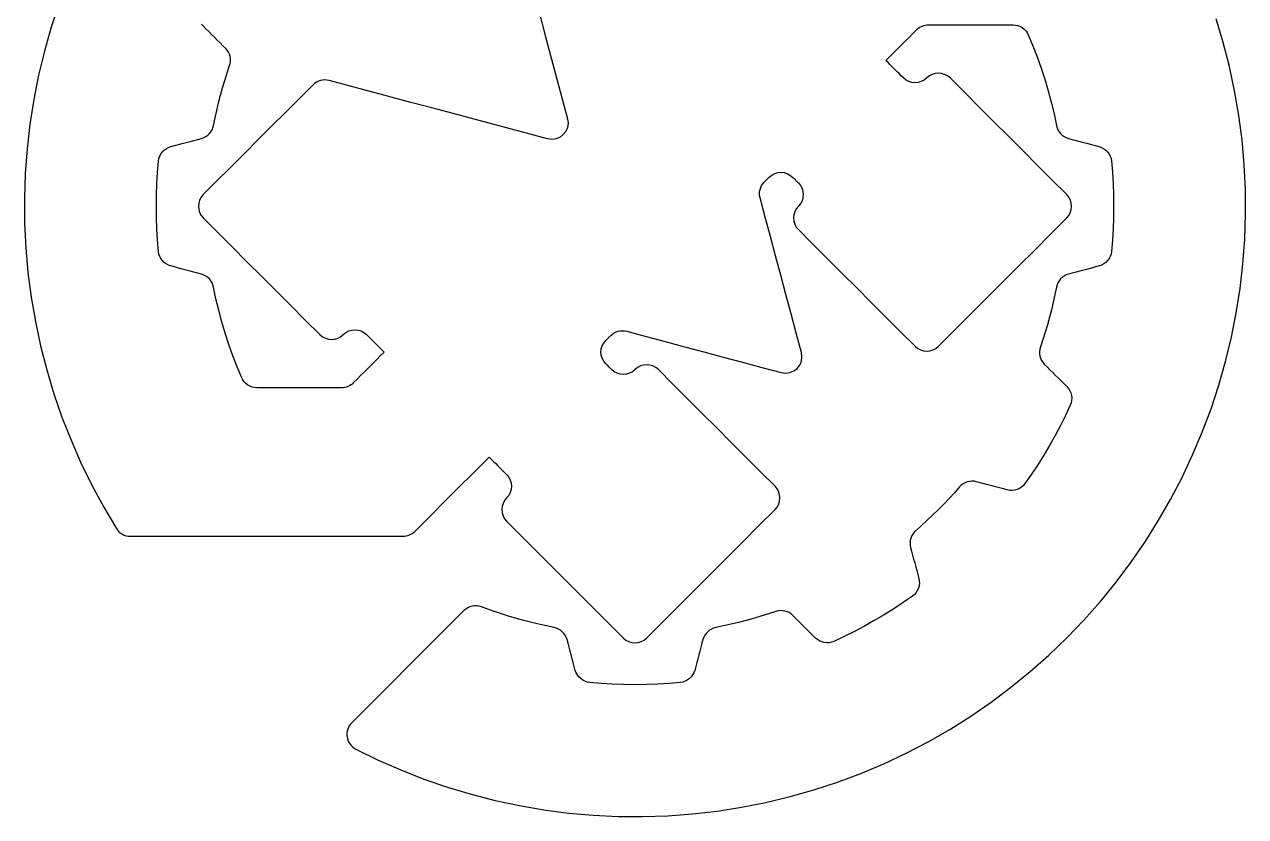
# Model space of a CAD drawing. Extents: x 0 to 169, y 0 to 169.
# Drawn here: x 0 to 169.3, y 0 to 109.9 of the extents above; entities that cross this region are included whole.
import ezdxf

# ---------------------------------------------------------------- set-up
doc = ezdxf.new("R2010")
doc.units = 0
doc.layers.add('S', color=7, linetype='CONTINUOUS')

msp = doc.modelspace()

# ---------------------------------------------------------------- linework, layer by layer
at = {"layer": 'S', "color": 7}
for p, q in [((4.799608, 112.767607), (3.724235, 109.498251)), ((71.263513, 111.950664), (72.277128, 108.167672)), ((166.234832, 107.370536), (165.244117, 110.66651)), ((3.724235, 109.498251), (2.782136, 106.188008)), ((24.775959, 109.688466), (24.552365, 109.952423)), ((25.168631, 109.295864), (24.775959, 109.688466)), ((25.561303, 108.903259), (25.168631, 109.295864)), ((25.953975, 108.510657), (25.561303, 108.903259)), ((26.346647, 108.118055), (25.953975, 108.510657)), ((122.661618, 108.101282), (123.195882, 108.635546)), ((123.195882, 108.635546), (123.730148, 109.169812)), ((123.730148, 109.169812), (123.896665, 109.320144)), ((123.896665, 109.320144), (124.077295, 109.453056)), ((124.077295, 109.453056), (124.270073, 109.567743)), ((124.270073, 109.567743), (124.473033, 109.663397)), ((124.473033, 109.663397), (124.684211, 109.739213)), ((124.684211, 109.739213), (124.901644, 109.794379)), ((124.901644, 109.794379), (125.123366, 109.82809)), ((125.123366, 109.82809), (125.347414, 109.839548)), ((125.347414, 109.839548), (126.816197, 109.839548)), ((126.816197, 109.839548), (128.284978, 109.839548)), ((128.284978, 109.839548), (129.753761, 109.839548)), ((129.753761, 109.839548), (131.222541, 109.839548)), ((131.222541, 109.839548), (132.691324, 109.839548)), ((132.691324, 109.839548), (134.160108, 109.839548)), ((134.160108, 109.839548), (135.628888, 109.839548)), ((135.628888, 109.839548), (137.097671, 109.839548)), ((137.097671, 109.839548), (137.427112, 109.813753)), ((137.427112, 109.813753), (137.748566, 109.738922)), ((137.748566, 109.738922), (138.056408, 109.618732)), ((138.056408, 109.618732), (138.345012, 109.456872)), ((138.345012, 109.456872), (138.608748, 109.257028)), ((138.608748, 109.257028), (138.841994, 109.022888)), ((138.841994, 109.022888), (139.039115, 108.758138)), ((139.039115, 108.758138), (139.194492, 108.466464)), ((139.194492, 108.466464), (139.834022, 106.943841)), ((26.739319, 107.72545), (26.346647, 108.118055)), ((27.131991, 107.332848), (26.739319, 107.72545)), ((27.524663, 106.940243), (27.131991, 107.332848)), ((27.917335, 106.547641), (27.524663, 106.940243)), ((72.277128, 108.167672), (73.290743, 104.384681)), ((121.058821, 106.498483), (121.593085, 107.03275)), ((121.593085, 107.03275), (122.127351, 107.567016)), ((122.127351, 107.567016), (122.661618, 108.101282)), ((139.834022, 106.943841), (140.430981, 105.404042)), ((167.090364, 104.03687), (166.234832, 107.370536)), ((2.782136, 106.188008), (1.974755, 102.842354)), ((28.125581, 106.305564), (27.917335, 106.547641)), ((28.296449, 106.036231), (28.125581, 106.305564)), ((28.428583, 105.745554), (28.296449, 106.036231)), ((28.52063, 105.439447), (28.428583, 105.745554)), ((28.571232, 105.123829), (28.52063, 105.439447)), ((28.579022, 104.804616), (28.571232, 105.123829)), ((119.456025, 104.895687), (119.990291, 105.429953)), ((119.990291, 105.429953), (120.524555, 105.96422)), ((120.524555, 105.96422), (121.058821, 106.498483)), ((140.430981, 105.404042), (140.984994, 103.848275)), ((28.117157, 103.159377), (28.460819, 104.179068)), ((28.460819, 104.179068), (28.542674, 104.487723)), ((28.542674, 104.487723), (28.579022, 104.804616)), ((73.290743, 104.384681), (74.304361, 100.601693)), ((119.759606, 104.592106), (119.456025, 104.895687)), ((120.063189, 104.288525), (119.759606, 104.592106)), ((120.36677, 103.984941), (120.063189, 104.288525)), ((120.670354, 103.681361), (120.36677, 103.984941)), ((120.973935, 103.37778), (120.670354, 103.681361)), ((121.277515, 103.074199), (120.973935, 103.37778)), ((140.984994, 103.848275), (141.495684, 102.277754)), ((167.808859, 100.670981), (167.090364, 104.03687)), ((1.974755, 102.842354), (1.303539, 99.466764)), ((27.485498, 101.102185), (27.792022, 102.133637)), ((27.792022, 102.133637), (28.117157, 103.159377)), ((40.270946, 101.732774), (40.042403, 101.53269)), ((40.520586, 101.898854), (40.270946, 101.732774)), ((40.787599, 102.029929), (40.520586, 101.898854)), ((41.068252, 102.125001), (40.787599, 102.029929)), ((41.358826, 102.183071), (41.068252, 102.125001)), ((41.655588, 102.203137), (41.358826, 102.183071)), ((41.954814, 102.1842), (41.655588, 102.203137)), ((42.252776, 102.125252), (41.954814, 102.1842)), ((46.035629, 101.111566), (42.252776, 102.125252)), ((121.581099, 102.770615), (121.277515, 103.074199)), ((121.88468, 102.467035), (121.581099, 102.770615)), ((122.243627, 102.17389), (121.88468, 102.467035)), ((122.64158, 101.964501), (122.243627, 102.17389)), ((123.065537, 101.83887), (122.64158, 101.964501)), ((123.502496, 101.796991), (123.065537, 101.83887)), ((123.939455, 101.83887), (123.502496, 101.796991)), ((124.363412, 101.964501), (123.939455, 101.83887)), ((124.761365, 102.17389), (124.363412, 101.964501)), ((125.120313, 102.467035), (124.761365, 102.17389)), ((125.47933, 102.760385), (125.120313, 102.467035)), ((125.87741, 102.969921), (125.47933, 102.760385)), ((126.301534, 103.095642), (125.87741, 102.969921)), ((126.738679, 103.137549), (126.301534, 103.095642)), ((127.175824, 103.095642), (126.738679, 103.137549)), ((127.599948, 102.969921), (127.175824, 103.095642)), ((127.998031, 102.760385), (127.599948, 102.969921)), ((128.357049, 102.467035), (127.998031, 102.760385)), ((130.379665, 100.44428), (128.357049, 102.467035)), ((141.495684, 102.277754), (141.962672, 100.693686)), ((26.928621, 99.023506), (27.197669, 100.06536)), ((27.197669, 100.06536), (27.485498, 101.102185)), ((40.042403, 101.53269), (38.136508, 99.626725)), ((49.818482, 100.097881), (46.035629, 101.111566)), ((53.601335, 99.084198), (49.818482, 100.097881)), ((74.304361, 100.601693), (75.317977, 96.818701)), ((132.402281, 98.421529), (130.379665, 100.44428)), ((141.962672, 100.693686), (142.385582, 99.097279)), ((168.38954, 97.278622), (167.808859, 100.670981)), ((1.303539, 99.466764), (0.769931, 96.066726)), ((26.678439, 97.976961), (26.928621, 99.023506)), ((38.136508, 99.626725), (36.230611, 97.72076)), ((57.384188, 98.070512), (53.601335, 99.084198)), ((134.424897, 96.398774), (132.402281, 98.421529)), ((142.385582, 99.097279), (142.764033, 97.489747)), ((26.235012, 95.871151), (26.447208, 96.926061)), ((26.447208, 96.926061), (26.678439, 97.976961)), ((36.230611, 97.72076), (34.324716, 95.814797)), ((61.167038, 97.056826), (57.384188, 98.070512)), ((64.949891, 96.043143), (61.167038, 97.056826)), ((75.317977, 96.818701), (75.398286, 96.190963)), ((142.764033, 97.489747), (143.097648, 95.872297)), ((168.832022, 93.865449), (168.38954, 97.278622)), ((0.769931, 96.066726), (0.375378, 92.647714)), ((25.656637, 94.749908), (25.858254, 94.997911)), ((25.858254, 94.997911), (26.024611, 95.270416)), ((26.024611, 95.270416), (26.151575, 95.562976)), ((26.151575, 95.562976), (26.235012, 95.871151)), ((34.324716, 95.814797), (32.418822, 93.908832)), ((68.732744, 95.029457), (64.949891, 96.043143)), ((72.515597, 94.015772), (68.732744, 95.029457)), ((75.080368, 95.063733), (74.725917, 94.60804)), ((75.311785, 95.598674), (75.080368, 95.063733)), ((75.398286, 96.190963), (75.311785, 95.598674)), ((136.44751, 94.376023), (134.424897, 96.398774)), ((143.097648, 95.872297), (143.181084, 95.564088)), ((143.181084, 95.564088), (143.30805, 95.271457)), ((143.30805, 95.271457), (143.474406, 94.998862)), ((143.474406, 94.998862), (143.676023, 94.75076)), ((20.825454, 93.085725), (21.361856, 93.229453)), ((21.361856, 93.229453), (21.898257, 93.373183)), ((21.898257, 93.373183), (22.434658, 93.516913)), ((22.434658, 93.516913), (22.97106, 93.66064)), ((22.97106, 93.66064), (23.507461, 93.80437)), ((23.507461, 93.80437), (24.043862, 93.948098)), ((24.043862, 93.948098), (24.580264, 94.091828)), ((24.580264, 94.091828), (24.881575, 94.19737)), ((24.881575, 94.19737), (25.164164, 94.345193)), ((25.164164, 94.345193), (25.423896, 94.530855)), ((25.423896, 94.530855), (25.656637, 94.749908)), ((32.418822, 93.908832), (30.512924, 92.002867)), ((73.143279, 93.935463), (72.515597, 94.015772)), ((73.735486, 94.022003), (73.143279, 93.935463)), ((74.270328, 94.253496), (73.735486, 94.022003)), ((74.725917, 94.60804), (74.270328, 94.253496)), ((138.470126, 92.353268), (136.44751, 94.376023)), ((143.676023, 94.75076), (143.908766, 94.531606)), ((143.908766, 94.531606), (144.168498, 94.345862)), ((144.168498, 94.345862), (144.451084, 94.19798)), ((144.451084, 94.19798), (144.752396, 94.092423)), ((144.752396, 94.092423), (145.288799, 93.948693)), ((145.288799, 93.948693), (145.825199, 93.804966)), ((145.825199, 93.804966), (146.361599, 93.661236)), ((146.361599, 93.661236), (146.898002, 93.517506)), ((146.898002, 93.517506), (147.434402, 93.373775)), ((147.434402, 93.373775), (147.970804, 93.230048)), ((147.970804, 93.230048), (148.507207, 93.086318)), ((169.135916, 90.437126), (168.832022, 93.865449)), ((0.375378, 92.647714), (0.121039, 89.215406)), ((18.664876, 91.28874), (18.778492, 91.614924)), ((18.778492, 91.614924), (18.939863, 91.920915)), ((18.939863, 91.920915), (19.144018, 92.200832)), ((19.144018, 92.200832), (19.385986, 92.448781)), ((19.385986, 92.448781), (19.660796, 92.658881)), ((19.660796, 92.658881), (19.963475, 92.825248)), ((19.963475, 92.825248), (20.289053, 92.941995)), ((20.289053, 92.941995), (20.825454, 93.085725)), ((30.512924, 92.002867), (28.607029, 90.096904)), ((140.492742, 90.330514), (138.470126, 92.353268)), ((148.507207, 93.086318), (149.043607, 92.942588)), ((149.043607, 92.942588), (149.369185, 92.825861)), ((149.369185, 92.825861), (149.671865, 92.659556)), ((149.671865, 92.659556), (149.946676, 92.449543)), ((149.946676, 92.449543), (150.188645, 92.201692)), ((150.188645, 92.201692), (150.392802, 91.921883)), ((150.392802, 91.921883), (150.554174, 91.61598)), ((150.554174, 91.61598), (150.667788, 91.289861)), ((18.473716, 89.38078), (18.603988, 90.948248)), ((18.603988, 90.948248), (18.664876, 91.28874)), ((28.607029, 90.096904), (26.701133, 88.190939)), ((142.515359, 88.307762), (140.492742, 90.330514)), ((150.667788, 91.289861), (150.728672, 90.949393)), ((150.728672, 90.949393), (150.858942, 89.381925)), ((169.300838, 86.999315), (169.135916, 90.437126)), ((0.121039, 89.215406), (0.006851, 85.775602)), ((18.380665, 87.81067), (18.473716, 89.38078)), ((26.701133, 88.190939), (24.795238, 86.284974)), ((102.591593, 88.02795), (102.677033, 88.113387)), ((102.677033, 88.113387), (102.762471, 88.198827)), ((102.762471, 88.198827), (102.847908, 88.284264)), ((102.847908, 88.284264), (102.933348, 88.369702)), ((102.933348, 88.369702), (103.018785, 88.455142)), ((103.018785, 88.455142), (103.104225, 88.540579)), ((103.104225, 88.540579), (103.189662, 88.626019)), ((103.189662, 88.626019), (103.275102, 88.711456)), ((103.275102, 88.711456), (103.634119, 89.004806)), ((103.634119, 89.004806), (104.032202, 89.214345)), ((104.032202, 89.214345), (104.456326, 89.340066)), ((104.456326, 89.340066), (104.893471, 89.381973)), ((104.893471, 89.381973), (105.330617, 89.340066)), ((105.330617, 89.340066), (105.75474, 89.214345)), ((105.75474, 89.214345), (106.15282, 89.004806)), ((106.15282, 89.004806), (106.511838, 88.711456)), ((106.511838, 88.711456), (106.612986, 88.610446)), ((106.612986, 88.610446), (106.714132, 88.509435)), ((106.714132, 88.509435), (106.81528, 88.408425)), ((106.81528, 88.408425), (106.916429, 88.307415)), ((106.916429, 88.307415), (107.017577, 88.206405)), ((107.017577, 88.206405), (107.118723, 88.105395)), ((107.118723, 88.105395), (107.219871, 88.004385)), ((144.537975, 86.285008), (142.515359, 88.307762)), ((150.858942, 89.381925), (150.951994, 87.811813)), ((18.324834, 86.2388), (18.380665, 87.81067)), ((101.921022, 86.414373), (101.94106, 86.711206)), ((101.940016, 86.115071), (101.921022, 86.414373)), ((101.94106, 86.711206), (101.999127, 87.001844)), ((101.999127, 87.001844), (102.094219, 87.282565)), ((102.094219, 87.282565), (102.225331, 87.549637)), ((102.225331, 87.549637), (102.391456, 87.799342)), ((102.391456, 87.799342), (102.591593, 88.02795)), ((107.219871, 88.004385), (107.32102, 87.903375)), ((107.32102, 87.903375), (107.61435, 87.544343)), ((107.61435, 87.544343), (107.823872, 87.14626)), ((107.823872, 87.14626), (107.949585, 86.722142)), ((107.949585, 86.722142), (107.991489, 86.285005)), ((150.951994, 87.811813), (151.007826, 86.239943)), ((169.326408, 83.557677), (169.300838, 86.999315)), ((0.006851, 85.775602), (0.03242, 82.333965)), ((18.306224, 84.666049), (18.324834, 86.2388)), ((18.324834, 83.093295), (18.306224, 84.666049)), ((24.166667, 85.103739), (24.124763, 84.666602)), ((24.124763, 84.666602), (24.166667, 84.229468)), ((24.292381, 85.527856), (24.166667, 85.103739)), ((24.501905, 85.925942), (24.292381, 85.527856)), ((24.795238, 86.284974), (24.501905, 85.925942)), ((101.999042, 85.817024), (101.940016, 86.115071)), ((102.716449, 83.139359), (101.999042, 85.817024)), ((107.32102, 84.666638), (107.027689, 84.307584)), ((107.61435, 85.025667), (107.32102, 84.666638)), ((107.823872, 85.42375), (107.61435, 85.025667)), ((107.949585, 85.847868), (107.823872, 85.42375)), ((107.991489, 86.285005), (107.949585, 85.847868)), ((144.831305, 85.925976), (144.537975, 86.285008)), ((145.040827, 85.527893), (144.831305, 85.925976)), ((145.16654, 85.103772), (145.040827, 85.527893)), ((145.208444, 84.666638), (145.16654, 85.103772)), ((145.16654, 84.229502), (145.208444, 84.666638)), ((151.007826, 86.239943), (151.026424, 84.667194)), ((151.026424, 84.667194), (151.007826, 83.094443)), ((18.380665, 81.521424), (18.324834, 83.093295)), ((24.166667, 84.229468), (24.292381, 83.805347)), ((24.292381, 83.805347), (24.501905, 83.407264)), ((24.501905, 83.407264), (24.795238, 83.048235)), ((24.795238, 83.048235), (26.817922, 81.025481)), ((103.433857, 80.461694), (102.716449, 83.139359)), ((106.692454, 83.485231), (106.650547, 83.047995)), ((106.650547, 83.047995), (106.692454, 82.610757)), ((106.818168, 83.909439), (106.692454, 83.485231)), ((107.027689, 84.307584), (106.818168, 83.909439)), ((142.313062, 80.823221), (144.537975, 83.048269)), ((144.537975, 83.048269), (144.831305, 83.407301)), ((144.831305, 83.407301), (145.040827, 83.805384)), ((145.040827, 83.805384), (145.16654, 84.229502)), ((151.007826, 83.094443), (150.951994, 81.522573)), ((169.212218, 80.117874), (169.326408, 83.557677)), ((0.03242, 82.333965), (0.197354, 78.896154)), ((18.473716, 79.951315), (18.380665, 81.521424)), ((106.692454, 82.610757), (106.818168, 82.186551)), ((106.818168, 82.186551), (107.027689, 81.788406)), ((107.027689, 81.788406), (107.32102, 81.429352)), ((107.32102, 81.429352), (109.343636, 79.406668)), ((150.951994, 81.522573), (150.858942, 79.952461)), ((18.603988, 78.383847), (18.473716, 79.951315)), ((26.817922, 81.025481), (28.840608, 79.002729)), ((104.151263, 77.784026), (103.433857, 80.461694)), ((140.088152, 78.598172), (142.313062, 80.823221)), ((150.858942, 79.952461), (150.728672, 78.384993)), ((168.957893, 76.685566), (169.212218, 80.117874)), ((0.197354, 78.896154), (0.501261, 75.467831)), ((18.664873, 78.043357), (18.603988, 78.383847)), ((18.778487, 77.717173), (18.664873, 78.043357)), ((28.840608, 79.002729), (30.863292, 76.979975)), ((109.343636, 79.406668), (111.366252, 77.383981)), ((137.863239, 76.373121), (140.088152, 78.598172)), ((150.667782, 78.044503), (150.554168, 77.718319)), ((150.728672, 78.384993), (150.667782, 78.044503)), ((18.939858, 77.411182), (18.778487, 77.717173)), ((19.144014, 77.131268), (18.939858, 77.411182)), ((19.385983, 76.883319), (19.144014, 77.131268)), ((19.660794, 76.673219), (19.385983, 76.883319)), ((19.963475, 76.506852), (19.660794, 76.673219)), ((20.289053, 76.390102), (19.963475, 76.506852)), ((20.825454, 76.246372), (20.289053, 76.390102)), ((21.361856, 76.102642), (20.825454, 76.246372)), ((30.863292, 76.979975), (32.885975, 74.957223)), ((104.86867, 75.106361), (104.151263, 77.784026)), ((111.366252, 77.383981), (113.388868, 75.361298)), ((135.638328, 74.148072), (137.863239, 76.373121)), ((148.507207, 76.247515), (147.970804, 76.103788)), ((149.043607, 76.391245), (148.507207, 76.247515)), ((149.369185, 76.507992), (149.043607, 76.391245)), ((149.671862, 76.674359), (149.369185, 76.507992)), ((149.946673, 76.884462), (149.671862, 76.674359)), ((150.188639, 77.132411), (149.946673, 76.884462)), ((150.392796, 77.412325), (150.188639, 77.132411)), ((150.554168, 77.718319), (150.392796, 77.412325)), ((168.563358, 73.266554), (168.957893, 76.685566)), ((0.501261, 75.467831), (0.943748, 72.054658)), ((21.898257, 75.958914), (21.361856, 76.102642)), ((22.434658, 75.815184), (21.898257, 75.958914)), ((22.97106, 75.671454), (22.434658, 75.815184)), ((23.507461, 75.527724), (22.97106, 75.671454)), ((24.043862, 75.383997), (23.507461, 75.527724)), ((24.580264, 75.240267), (24.043862, 75.383997)), ((24.881575, 75.134732), (24.580264, 75.240267)), ((25.164164, 74.98691), (24.881575, 75.134732)), ((25.423897, 74.80125), (25.164164, 74.98691)), ((25.656638, 74.582195), (25.423897, 74.80125)), ((25.858255, 74.334189), (25.656638, 74.582195)), ((32.885975, 74.957223), (34.908659, 72.934469)), ((105.586076, 72.428695), (104.86867, 75.106361)), ((113.388868, 75.361298), (115.411484, 73.338614)), ((143.676026, 74.58333), (143.474409, 74.33533)), ((143.908766, 74.802385), (143.676026, 74.58333)), ((144.168498, 74.988045), (143.908766, 74.802385)), ((144.451084, 75.13587), (144.168498, 74.988045)), ((144.752396, 75.241412), (144.451084, 75.13587)), ((145.288799, 75.385143), (144.752396, 75.241412)), ((145.825199, 75.52887), (145.288799, 75.385143)), ((146.361599, 75.6726), (145.825199, 75.52887)), ((146.898002, 75.81633), (146.361599, 75.6726)), ((147.434402, 75.960057), (146.898002, 75.81633)), ((147.970804, 76.103788), (147.434402, 75.960057)), ((26.024612, 74.061684), (25.858255, 74.334189)), ((26.151576, 73.769118), (26.024612, 74.061684)), ((26.235012, 73.460943), (26.151576, 73.769118)), ((26.568629, 71.843471), (26.235012, 73.460943)), ((34.908659, 72.934469), (36.931346, 70.911714)), ((115.411484, 73.338614), (117.434098, 71.31593)), ((133.413415, 71.923024), (135.638328, 74.148072)), ((143.097648, 73.462089), (142.885451, 72.407176)), ((143.181087, 73.770264), (143.097648, 73.462089)), ((143.30805, 74.062824), (143.181087, 73.770264)), ((143.474409, 74.33533), (143.30805, 74.062824)), ((168.029757, 69.866516), (168.563358, 73.266554)), ((0.943748, 72.054658), (1.524424, 68.662299)), ((26.94708, 70.235874), (26.568629, 71.843471)), ((106.303485, 69.751027), (105.586076, 72.428695)), ((117.434098, 71.31593), (119.456714, 69.293243)), ((131.188505, 69.697973), (133.413415, 71.923024)), ((142.65422, 71.356279), (142.404039, 70.309732)), ((142.885451, 72.407176), (142.65422, 71.356279)), ((27.369988, 68.639382), (26.94708, 70.235874)), ((36.931346, 70.911714), (38.95403, 68.888963)), ((107.020891, 67.073362), (106.303485, 69.751027)), ((128.963592, 67.472924), (131.188505, 69.697973)), ((142.404039, 70.309732), (142.134988, 69.267877)), ((167.358543, 66.490926), (168.029757, 69.866516)), ((1.524424, 68.662299), (2.242895, 65.296409)), ((27.836975, 67.055213), (27.369988, 68.639382)), ((38.95403, 68.888963), (40.976714, 66.866208)), ((119.456714, 69.293243), (121.47933, 67.270559)), ((141.847161, 68.231055), (141.540636, 67.199603)), ((142.134988, 69.267877), (141.847161, 68.231055)), ((28.347664, 65.484589), (27.836975, 67.055213)), ((40.976714, 66.866208), (41.335731, 66.572861)), ((41.335731, 66.572861), (41.733811, 66.363328)), ((41.733811, 66.363328), (42.157935, 66.237609)), ((42.157935, 66.237609), (42.59508, 66.195702)), ((42.59508, 66.195702), (43.032226, 66.237609)), ((43.032226, 66.237609), (43.456349, 66.363328)), ((43.456349, 66.363328), (43.854432, 66.572861)), ((43.854432, 66.572861), (44.21345, 66.866208)), ((44.21345, 66.866208), (44.572397, 67.159355)), ((44.572397, 67.159355), (44.97035, 67.368745)), ((44.97035, 67.368745), (45.394307, 67.494381)), ((45.394307, 67.494381), (45.831266, 67.536258)), ((45.831266, 67.536258), (46.268225, 67.494381)), ((46.268225, 67.494381), (46.692182, 67.368745)), ((46.692182, 67.368745), (47.090135, 67.159355)), ((47.090135, 67.159355), (47.449082, 66.866208)), ((47.449082, 66.866208), (47.752528, 66.562695)), ((47.752528, 66.562695), (48.05597, 66.259182)), ((48.05597, 66.259182), (48.359416, 65.955669)), ((80.328606, 65.697526), (80.621849, 66.056544)), ((80.621821, 66.056984), (80.621824, 66.057049)), ((80.621832, 66.056905), (80.621821, 66.056984)), ((80.621824, 66.057049), (80.621849, 66.057097)), ((80.621849, 66.05682), (80.621832, 66.056905)), ((80.621849, 66.057097), (80.625772, 66.06102)), ((80.621866, 66.056736), (80.621849, 66.05682)), ((80.621849, 66.056544), (80.621872, 66.056592)), ((80.621875, 66.056657), (80.621866, 66.056736)), ((80.621872, 66.056592), (80.621875, 66.056657)), ((80.625772, 66.06102), (80.629695, 66.064943)), ((80.629695, 66.064943), (80.633618, 66.068866)), ((80.633618, 66.068866), (80.637541, 66.072789)), ((80.637541, 66.072789), (80.641464, 66.076711)), ((80.641464, 66.076711), (80.645387, 66.080634)), ((80.645387, 66.080634), (80.64931, 66.084557)), ((80.64931, 66.084557), (80.653232, 66.08848)), ((80.653232, 66.08848), (80.734812, 66.169992)), ((80.734812, 66.169992), (80.816391, 66.2515)), ((80.816391, 66.2515), (80.897973, 66.333012)), ((80.897973, 66.333012), (80.979552, 66.414523)), ((80.979552, 66.414523), (81.061131, 66.496034)), ((81.061131, 66.496034), (81.14271, 66.577546)), ((81.14271, 66.577546), (81.224292, 66.659054)), ((81.224292, 66.659054), (81.305871, 66.740566)), ((81.305871, 66.740566), (81.534449, 66.940712)), ((81.534449, 66.940712), (81.784088, 67.106842)), ((81.784088, 67.106842), (82.051079, 67.237954)), ((82.051079, 67.237954), (82.331704, 67.333046)), ((82.331704, 67.333046), (82.622249, 67.391111)), ((82.622249, 67.391111), (82.918997, 67.411148)), ((82.918997, 67.411148), (83.218234, 67.392155)), ((83.218234, 67.392155), (83.516244, 67.333122)), ((83.516244, 67.333122), (86.193774, 66.615646)), ((86.193774, 66.615646), (88.871301, 65.898172)), ((107.738297, 64.395697), (107.020891, 67.073362)), ((121.47933, 67.270559), (123.501946, 65.247876)), ((126.738682, 65.247876), (128.963592, 67.472924)), ((141.215499, 66.173864), (140.87184, 65.154172)), ((141.540636, 67.199603), (141.215499, 66.173864)), ((166.551156, 63.145272), (167.358543, 66.490926)), ((2.242895, 65.296409), (3.098455, 61.962747)), ((28.901678, 63.928735), (28.347664, 65.484589)), ((48.359416, 65.955669), (48.662858, 65.652159)), ((48.662858, 65.652159), (48.966303, 65.348646)), ((48.966303, 65.348646), (49.269749, 65.045133)), ((49.269749, 65.045133), (49.573191, 64.74162)), ((49.876637, 64.438107), (49.34237, 63.903773)), ((49.573191, 64.74162), (49.876637, 64.438107)), ((79.951524, 64.438406), (79.993436, 64.87545)), ((79.993403, 64.001368), (79.951524, 64.438406)), ((79.993436, 64.87545), (80.119133, 65.299494)), ((80.119133, 65.299494), (80.328606, 65.697526)), ((88.871301, 65.898172), (91.548831, 65.180695)), ((91.548831, 65.180695), (94.226357, 64.463222)), ((94.226357, 64.463222), (96.903887, 63.745745)), ((107.818259, 63.768266), (107.738297, 64.395697)), ((123.501946, 65.247876), (123.860964, 64.954528)), ((123.860964, 64.954528), (124.259044, 64.744995)), ((124.259044, 64.744995), (124.683167, 64.619276)), ((124.683167, 64.619276), (125.120313, 64.577369)), ((125.120313, 64.577369), (125.557458, 64.619276)), ((125.557458, 64.619276), (125.981581, 64.744995)), ((125.981581, 64.744995), (126.379664, 64.954528)), ((126.379664, 64.954528), (126.738682, 65.247876)), ((140.789985, 64.845494), (140.753637, 64.528539)), ((140.753637, 64.528539), (140.761426, 64.209239)), ((140.87184, 65.154172), (140.789985, 64.845494)), ((29.498637, 62.388874), (28.901678, 63.928735)), ((48.27384, 62.835104), (47.739574, 62.30077)), ((48.808104, 63.369438), (48.27384, 62.835104)), ((49.34237, 63.903773), (48.808104, 63.369438)), ((80.119079, 63.577343), (79.993403, 64.001368)), ((80.328558, 63.179336), (80.119079, 63.577343)), ((80.621849, 62.820361), (80.328558, 63.179336)), ((80.722859, 62.719212), (80.621849, 62.820361)), ((80.82387, 62.618064), (80.722859, 62.719212)), ((86.285033, 62.681683), (85.847891, 62.639775)), ((86.722179, 62.639775), (86.285033, 62.681683)), ((96.903887, 63.745745), (99.581414, 63.028268)), ((99.581414, 63.028268), (102.258941, 62.310795)), ((107.500135, 62.641582), (107.731585, 63.176271)), ((107.731585, 63.176271), (107.818259, 63.768266)), ((140.761426, 64.209239), (140.812032, 63.893519)), ((140.812032, 63.893519), (140.904079, 63.587311)), ((140.904079, 63.587311), (141.036212, 63.296546)), ((141.036212, 63.296546), (141.207078, 63.027148)), ((141.207078, 63.027148), (141.415324, 62.785049)), ((141.415324, 62.785049), (141.808135, 62.392791)), ((165.60905, 59.835028), (166.551156, 63.145272)), ((3.098455, 61.962747), (4.089208, 58.666775)), ((30.138167, 60.866226), (29.498637, 62.388874)), ((46.671041, 61.232099), (46.136777, 60.697765)), ((47.205307, 61.766433), (46.671041, 61.232099)), ((47.739574, 62.30077), (47.205307, 61.766433)), ((80.92488, 62.516916), (80.82387, 62.618064)), ((81.02589, 62.415767), (80.92488, 62.516916)), ((81.1269, 62.314622), (81.02589, 62.415767)), ((81.22791, 62.213473), (81.1269, 62.314622)), ((81.32892, 62.112325), (81.22791, 62.213473)), ((81.429931, 62.011176), (81.32892, 62.112325)), ((81.788948, 61.717829), (81.429931, 62.011176)), ((82.187031, 61.508296), (81.788948, 61.717829)), ((82.611155, 61.382574), (82.187031, 61.508296)), ((83.0483, 61.340667), (82.611155, 61.382574)), ((83.485442, 61.382574), (83.0483, 61.340667)), ((83.909566, 61.508296), (83.485442, 61.382574)), ((84.307649, 61.717829), (83.909566, 61.508296)), ((84.666667, 62.011176), (84.307649, 61.717829)), ((85.025684, 62.304524), (84.666667, 62.011176)), ((85.423764, 62.514057), (85.025684, 62.304524)), ((85.847891, 62.639775), (85.423764, 62.514057)), ((87.146302, 62.514057), (86.722179, 62.639775)), ((87.544385, 62.304524), (87.146302, 62.514057)), ((87.903403, 62.011176), (87.544385, 62.304524)), ((89.926019, 59.988422), (87.903403, 62.011176)), ((102.258941, 62.310795), (104.936471, 61.593318)), ((104.936471, 61.593318), (105.563848, 61.513367)), ((105.563848, 61.513367), (106.155767, 61.600091)), ((106.155767, 61.600091), (106.690363, 61.831618)), ((106.690363, 61.831618), (107.145771, 62.186072)), ((107.145771, 62.186072), (107.500135, 62.641582)), ((141.808135, 62.392791), (142.200943, 62.000531)), ((142.200943, 62.000531), (142.593754, 61.608273)), ((142.593754, 61.608273), (142.986565, 61.216015)), ((142.986565, 61.216015), (143.379373, 60.823757)), ((30.293544, 60.574552), (30.138167, 60.866226)), ((30.490668, 60.309802), (30.293544, 60.574552)), ((30.723911, 60.075662), (30.490668, 60.309802)), ((30.98765, 59.875818), (30.723911, 60.075662)), ((31.276253, 59.713955), (30.98765, 59.875818)), ((31.584096, 59.593765), (31.276253, 59.713955)), ((31.90555, 59.518934), (31.584096, 59.593765)), ((32.23499, 59.493139), (31.90555, 59.518934)), ((33.703774, 59.493139), (32.23499, 59.493139)), ((35.172554, 59.493139), (33.703774, 59.493139)), ((36.641337, 59.493139), (35.172554, 59.493139)), ((38.110118, 59.493139), (36.641337, 59.493139)), ((39.578901, 59.493139), (38.110118, 59.493139)), ((41.047684, 59.493139), (39.578901, 59.493139)), ((42.516465, 59.493139), (41.047684, 59.493139)), ((43.985248, 59.493139), (42.516465, 59.493139)), ((44.209295, 59.504625), (43.985248, 59.493139)), ((44.431015, 59.538402), (44.209295, 59.504625)), ((44.648447, 59.593655), (44.431015, 59.538402)), ((44.859626, 59.66957), (44.648447, 59.593655)), ((45.062589, 59.765328), (44.859626, 59.66957)), ((45.255363, 59.880102), (45.062589, 59.765328)), ((45.435994, 60.013077), (45.255363, 59.880102)), ((45.602511, 60.163431), (45.435994, 60.013077)), ((46.136777, 60.697765), (45.602511, 60.163431)), ((91.948632, 57.96567), (89.926019, 59.988422)), ((143.379373, 60.823757), (143.772184, 60.431499)), ((143.772184, 60.431499), (144.164993, 60.039239)), ((144.164993, 60.039239), (144.557804, 59.646981)), ((144.557804, 59.646981), (144.781397, 59.383049)), ((144.781397, 59.383049), (144.960365, 59.087611)), ((164.53367, 56.565676), (165.60905, 59.835028)), ((4.089208, 58.666775), (5.212975, 55.413729)), ((93.971248, 55.942916), (91.948632, 57.96567)), ((144.960365, 59.087611), (145.093334, 58.768242)), ((145.093334, 58.768242), (145.178935, 58.432528)), ((145.202563, 57.742368), (145.137844, 57.403083)), ((145.178935, 58.432528), (145.215799, 58.088042)), ((145.215799, 58.088042), (145.202563, 57.742368)), ((95.993864, 53.920161), (93.971248, 55.942916)), ((145.020278, 57.077765), (144.349433, 55.655091)), ((145.137844, 57.403083), (145.020278, 57.077765)), ((163.326465, 53.342692), (164.53367, 56.565676)), ((5.212975, 55.413729), (6.467575, 52.208851)), ((143.64499, 54.248713), (142.907402, 52.859395)), ((144.349433, 55.655091), (143.64499, 54.248713)), ((98.016481, 51.89741), (95.993864, 53.920161)), ((142.907402, 52.859395), (142.137119, 51.487911)), ((161.988878, 50.171562), (163.326465, 53.342692)), ((6.467575, 52.208851), (7.850829, 49.057379)), ((100.039097, 49.874655), (98.016481, 51.89741)), ((142.137119, 51.487911), (141.334594, 50.135025)), ((63.151907, 48.585363), (64.440373, 49.873967)), ((64.440373, 49.873967), (64.743748, 49.570524)), ((64.743748, 49.570524), (65.047122, 49.267079)), ((65.047122, 49.267079), (65.350497, 48.963634)), ((102.06171, 47.851904), (100.039097, 49.874655)), ((141.334594, 50.135025), (140.500278, 48.801511)), ((160.522694, 47.057781), (161.988878, 50.171562)), ((7.850829, 49.057379), (9.360556, 45.964551)), ((61.863441, 47.296759), (63.151907, 48.585363)), ((65.350497, 48.963634), (65.653872, 48.660191)), ((65.653872, 48.660191), (65.95725, 48.356749)), ((65.95725, 48.356749), (66.260624, 48.053303)), ((66.260624, 48.053303), (66.563999, 47.749861)), ((66.563999, 47.749861), (66.867374, 47.446415)), ((66.867374, 47.446415), (67.160504, 47.087457)), ((104.084326, 45.829149), (102.06171, 47.851904)), ((139.634623, 47.488139), (138.738079, 46.195674)), ((140.500278, 48.801511), (139.634623, 47.488139)), ((9.360556, 45.964551), (10.994577, 42.935607)), ((59.28651, 44.719553), (60.574976, 46.008157)), ((60.574976, 46.008157), (61.863441, 47.296759)), ((67.160504, 47.087457), (67.369882, 46.689501)), ((67.369882, 46.689501), (67.495507, 46.26555)), ((67.495507, 46.26555), (67.537384, 45.828599)), ((67.537384, 45.828599), (67.495507, 45.391646)), ((104.377657, 45.470118), (104.084326, 45.829149)), ((129.668383, 45.74809), (128.957141, 44.940581)), ((129.894725, 45.973334), (129.668383, 45.74809)), ((130.151008, 46.163284), (129.894725, 45.973334)), ((130.431419, 46.316149), (130.151008, 46.163284)), ((130.730137, 46.430153), (130.431419, 46.316149)), ((131.041346, 46.503514), (130.730137, 46.430153)), ((131.35923, 46.534448), (131.041346, 46.503514)), ((131.677972, 46.521184), (131.35923, 46.534448)), ((131.991755, 46.461923), (131.677972, 46.521184)), ((132.528019, 46.318263), (131.991755, 46.461923)), ((133.064281, 46.174601), (132.528019, 46.318263)), ((133.600546, 46.030941), (133.064281, 46.174601)), ((134.13681, 45.887282), (133.600546, 46.030941)), ((134.673072, 45.743619), (134.13681, 45.887282)), ((135.209336, 45.59996), (134.673072, 45.743619)), ((138.515036, 45.931272), (138.253518, 45.705674)), ((138.738079, 46.195674), (138.515036, 45.931272)), ((158.930806, 44.006366), (160.522694, 47.057781)), ((57.998044, 43.430949), (59.28651, 44.719553)), ((66.867374, 44.21078), (66.574043, 43.851748)), ((67.160504, 44.569738), (66.867374, 44.21078)), ((67.369882, 44.967694), (67.160504, 44.569738)), ((67.495507, 45.391646), (67.369882, 44.967694)), ((104.587178, 45.072035), (104.377657, 45.470118)), ((104.712891, 44.647917), (104.587178, 45.072035)), ((104.754796, 44.21078), (104.712891, 44.647917)), ((104.712891, 43.773643), (104.754796, 44.21078)), ((128.231417, 44.146114), (127.491462, 43.364929)), ((128.957141, 44.940581), (128.231417, 44.146114)), ((135.745598, 45.456297), (135.209336, 45.59996)), ((136.281863, 45.312638), (135.745598, 45.456297)), ((136.622189, 45.250791), (136.281863, 45.312638)), ((136.967482, 45.243341), (136.622189, 45.250791)), ((137.310501, 45.287715), (136.967482, 45.243341)), ((137.644008, 45.381294), (137.310501, 45.287715)), ((137.96076, 45.521482), (137.644008, 45.381294)), ((138.253518, 45.705674), (137.96076, 45.521482)), ((10.994577, 42.935607), (12.750712, 39.975784)), ((56.709578, 42.142348), (57.998044, 43.430949)), ((66.238809, 43.029547), (66.196901, 42.592411)), ((66.196901, 42.592411), (66.238809, 42.155274)), ((66.364522, 43.453665), (66.238809, 43.029547)), ((66.574043, 43.851748), (66.364522, 43.453665)), ((101.859416, 40.367365), (104.084326, 42.592413)), ((104.084326, 42.592413), (104.377657, 42.951442)), ((104.377657, 42.951442), (104.587178, 43.349525)), ((104.587178, 43.349525), (104.712891, 43.773643)), ((126.737516, 42.597262), (125.969835, 41.84335)), ((127.491462, 43.364929), (126.737516, 42.597262)), ((157.216325, 41.022064), (158.930806, 44.006366)), ((54.132647, 39.56514), (55.421112, 40.853744)), ((55.421112, 40.853744), (56.709578, 42.142348)), ((66.238809, 42.155274), (66.364522, 41.731156)), ((66.364522, 41.731156), (66.574043, 41.333073)), ((66.574043, 41.333073), (66.867374, 40.974044)), ((66.867374, 40.974044), (68.88999, 38.951289)), ((125.188661, 41.103431), (124.394242, 40.377745)), ((125.969835, 41.84335), (125.188661, 41.103431)), ((155.382378, 38.109627), (157.216325, 41.022064)), ((12.750712, 39.975784), (12.919785, 39.740479)), ((12.919785, 39.740479), (13.117947, 39.529377)), ((13.117947, 39.529377), (13.341216, 39.344685)), ((13.341216, 39.344685), (13.585611, 39.188621)), ((13.585611, 39.188621), (13.847153, 39.063394)), ((13.847153, 39.063394), (14.121861, 38.971214)), ((14.121861, 38.971214), (14.405752, 38.914296)), ((52.960321, 38.939972), (53.177908, 38.995198)), ((53.177908, 38.995198), (53.389245, 39.071104)), ((53.389245, 39.071104), (53.59236, 39.166873)), ((53.59236, 39.166873), (53.785279, 39.281684)), ((53.785279, 39.281684), (53.966031, 39.414712)), ((53.966031, 39.414712), (54.132647, 39.56514)), ((68.88999, 38.951289), (70.912603, 36.928538)), ((99.634503, 38.142314), (101.859416, 40.367365)), ((123.171658, 39.18388), (123.018796, 38.903473)), ((123.361597, 39.440172), (123.171658, 39.18388)), ((123.586824, 39.666531), (123.361597, 39.440172)), ((124.394242, 40.377745), (123.586824, 39.666531)), ((14.405752, 38.914296), (14.694848, 38.894851)), ((14.694848, 38.894851), (19.422277, 38.894851)), ((19.422277, 38.894851), (24.149706, 38.894851)), ((24.149706, 38.894851), (28.877136, 38.894851)), ((28.877136, 38.894851), (33.604564, 38.894851)), ((33.604564, 38.894851), (38.331992, 38.894851)), ((38.331992, 38.894851), (43.059421, 38.894851)), ((43.059421, 38.894851), (47.786852, 38.894851)), ((47.786852, 38.894851), (52.51428, 38.894851)), ((52.51428, 38.894851), (52.738452, 38.906252)), ((52.738452, 38.906252), (52.960321, 38.939972)), ((97.409593, 35.917265), (99.634503, 38.142314)), ((122.831425, 38.293559), (122.800483, 37.975681)), ((122.800483, 37.975681), (122.813747, 37.656945)), ((122.813747, 37.656945), (122.873, 37.343159)), ((122.904792, 38.60476), (122.831425, 38.293559)), ((122.873, 37.343159), (123.01673, 36.806894)), ((123.018796, 38.903473), (122.904792, 38.60476)), ((153.432078, 35.273804), (155.382378, 38.109627)), ((70.912603, 36.928538), (72.935219, 34.905783)), ((95.18468, 33.692217), (97.409593, 35.917265)), ((123.01673, 36.806894), (123.16046, 36.270633)), ((123.16046, 36.270633), (123.304187, 35.734368)), ((123.304187, 35.734368), (123.447917, 35.198104)), ((72.935219, 34.905783), (74.957836, 32.883029)), ((123.447917, 35.198104), (123.591647, 34.661842)), ((123.591647, 34.661842), (123.735375, 34.125577)), ((123.735375, 34.125577), (123.879105, 33.589316)), ((151.368543, 32.519346), (153.432078, 35.273804)), ((74.957836, 32.883029), (76.980452, 30.860278)), ((92.959769, 31.467165), (95.18468, 33.692217)), ((123.879105, 33.589316), (124.022835, 33.053051)), ((124.022835, 33.053051), (124.084656, 32.712688)), ((124.092022, 32.367324), (124.047555, 32.024216)), ((124.084656, 32.712688), (124.092022, 32.367324)), ((149.194893, 29.851003), (151.368543, 32.519346)), ((76.980452, 30.860278), (79.003068, 28.837523)), ((90.734859, 29.242117), (92.959769, 31.467165)), ((123.139234, 30.596284), (121.846865, 29.699768)), ((123.403645, 30.819347), (123.139234, 30.596284)), ((123.629299, 31.080924), (123.403645, 30.819347)), ((123.813578, 31.373764), (123.629299, 31.080924)), ((123.953868, 31.690612), (123.813578, 31.373764)), ((124.047555, 32.024216), (123.953868, 31.690612)), ((61.199911, 28.801653), (60.950577, 28.588191)), ((61.477957, 28.975386), (61.199911, 28.801653)), ((61.778255, 29.108019), (61.477957, 28.975386)), ((62.094347, 29.198189), (61.778255, 29.108019)), ((62.419778, 29.244527), (62.094347, 29.198189)), ((62.748084, 29.245656), (62.419778, 29.244527)), ((63.072809, 29.200232), (62.748084, 29.245656)), ((63.387498, 29.106876), (63.072809, 29.200232)), ((64.61716, 28.651395), (63.387498, 29.106876)), ((79.003068, 28.837523), (81.025681, 26.814772)), ((88.509946, 27.017066), (90.734859, 29.242117)), ((120.53362, 28.834139), (119.200258, 27.999845)), ((121.846865, 29.699768), (120.53362, 28.834139)), ((146.914243, 27.273527), (149.194893, 29.851003)), ((60.950577, 28.588191), (59.004716, 26.642195)), ((65.856533, 28.223162), (64.61716, 28.651395)), ((67.105019, 27.822353), (65.856533, 28.223162)), ((68.362017, 27.449134), (67.105019, 27.822353)), ((69.626929, 27.10368), (68.362017, 27.449134)), ((70.899155, 26.786157), (69.626929, 27.10368)), ((100.066272, 27.198258), (99.024471, 26.929213)), ((101.103032, 27.486082), (100.066272, 27.198258)), ((102.134408, 27.792601), (101.103032, 27.486082)), ((103.160057, 28.117738), (102.134408, 27.792601)), ((104.179632, 28.461403), (103.160057, 28.117738)), ((104.488276, 28.543267), (104.179632, 28.461403)), ((104.80517, 28.579623), (104.488276, 28.543267)), ((105.124388, 28.571833), (104.80517, 28.579623)), ((105.440017, 28.521231), (105.124388, 28.571833)), ((105.746132, 28.429184), (105.440017, 28.521231)), ((106.036813, 28.297045), (105.746132, 28.429184)), ((106.306146, 28.126171), (106.036813, 28.297045)), ((106.548205, 27.917916), (106.306146, 28.126171)), ((106.940807, 27.525243), (106.548205, 27.917916)), ((107.333412, 27.132574), (106.940807, 27.525243)), ((107.726014, 26.739901), (107.333412, 27.132574)), ((117.847539, 27.197329), (116.476221, 26.427049)), ((119.200258, 27.999845), (117.847539, 27.197329)), ((144.530064, 24.791453), (146.914243, 27.273527)), ((59.004716, 26.642195), (57.058859, 24.696197)), ((72.178099, 26.496738), (70.899155, 26.786157)), ((73.463161, 26.235595), (72.178099, 26.496738)), ((73.771325, 26.152134), (73.463161, 26.235595)), ((74.063883, 26.025108), (73.771325, 26.152134)), ((74.336391, 25.858668), (74.063883, 26.025108)), ((74.584402, 25.656958), (74.336391, 25.858668)), ((74.803463, 25.424119), (74.584402, 25.656958)), ((74.989128, 25.164299), (74.803463, 25.424119)), ((81.025681, 26.814772), (83.048297, 24.792017)), ((86.285036, 24.792017), (88.509946, 27.017066)), ((94.53197, 25.424119), (94.346302, 25.164299)), ((94.751031, 25.656958), (94.53197, 25.424119)), ((94.99904, 25.85867), (94.751031, 25.656958)), ((95.271548, 26.025111), (94.99904, 25.85867)), ((95.564108, 26.152134), (95.271548, 26.025111)), ((95.872269, 26.235595), (95.564108, 26.152134)), ((96.927125, 26.447798), (95.872269, 26.235595)), ((97.977974, 26.679034), (96.927125, 26.447798)), ((99.024471, 26.929213), (97.977974, 26.679034)), ((108.118619, 26.347228), (107.726014, 26.739901)), ((108.511221, 25.954555), (108.118619, 26.347228)), ((108.903824, 25.561885), (108.511221, 25.954555)), ((109.296429, 25.169213), (108.903824, 25.561885)), ((115.087061, 25.689447), (113.680816, 24.984975)), ((116.476221, 26.427049), (115.087061, 25.689447)), ((57.058859, 24.696197), (55.112999, 22.750201)), ((75.136954, 24.881642), (74.989128, 25.164299)), ((75.242485, 24.580294), (75.136954, 24.881642)), ((75.386215, 24.043894), (75.242485, 24.580294)), ((75.529945, 23.507491), (75.386215, 24.043894)), ((83.048297, 24.792017), (83.407318, 24.49867)), ((83.407318, 24.49867), (83.805398, 24.289137)), ((83.805398, 24.289137), (84.229524, 24.163415)), ((84.229524, 24.163415), (84.666669, 24.121508)), ((84.666669, 24.121508), (85.103815, 24.163415)), ((85.103815, 24.163415), (85.527938, 24.289137)), ((85.527938, 24.289137), (85.926018, 24.49867)), ((85.926018, 24.49867), (86.285036, 24.792017)), ((93.949215, 24.043894), (93.805488, 23.507491)), ((94.092945, 24.580294), (93.949215, 24.043894)), ((94.19848, 24.881642), (94.092945, 24.580294)), ((94.346302, 25.164299), (94.19848, 24.881642)), ((109.689031, 24.77654), (109.296429, 25.169213)), ((109.952954, 24.552933), (109.689031, 24.77654)), ((110.248392, 24.373959), (109.952954, 24.552933)), ((110.567764, 24.240984), (110.248392, 24.373959)), ((110.903487, 24.155383), (110.567764, 24.240984)), ((111.247978, 24.118519), (110.903487, 24.155383)), ((111.593658, 24.131784), (111.247978, 24.118519)), ((111.93294, 24.196508), (111.593658, 24.131784)), ((112.258244, 24.314082), (111.93294, 24.196508)), ((113.680816, 24.984975), (112.258244, 24.314082)), ((142.04672, 22.408707), (144.530064, 24.791453)), ((55.112999, 22.750201), (53.167139, 20.804206)), ((75.673672, 22.971088), (75.529945, 23.507491)), ((75.817403, 22.434688), (75.673672, 22.971088)), ((75.961133, 21.898288), (75.817403, 22.434688)), ((93.518028, 22.434688), (93.374297, 21.898288)), ((93.661758, 22.971088), (93.518028, 22.434688)), ((93.805488, 23.507491), (93.661758, 22.971088)), ((139.468679, 20.128775), (142.04672, 22.408707)), ((53.167139, 20.804206), (51.221282, 18.858207)), ((76.104863, 21.361885), (75.961133, 21.898288)), ((76.24859, 20.825483), (76.104863, 21.361885)), ((76.39232, 20.289083), (76.24859, 20.825483)), ((93.08684, 20.825483), (92.94311, 20.289083)), ((93.23057, 21.361885), (93.08684, 20.825483)), ((93.374297, 21.898288), (93.23057, 21.361885)), ((51.221282, 18.858207), (49.275421, 16.912212)), ((76.509064, 19.9635), (76.39232, 20.289083)), ((76.675437, 19.660816), (76.509064, 19.9635)), ((76.885543, 19.386002), (76.675437, 19.660816)), ((77.133501, 19.144034), (76.885543, 19.386002)), ((77.41342, 18.939877), (77.133501, 19.144034)), ((77.719411, 18.778508), (77.41342, 18.939877)), ((78.045589, 18.664899), (77.719411, 18.778508)), ((78.386065, 18.604018), (78.045589, 18.664899)), ((91.289841, 18.664905), (90.949365, 18.604018)), ((91.616019, 18.778516), (91.289841, 18.664905)), ((91.92201, 18.939885), (91.616019, 18.778516)), ((92.201927, 19.144039), (91.92201, 18.939885)), ((92.449881, 19.386008), (92.201927, 19.144039)), ((92.65999, 19.660819), (92.449881, 19.386008)), ((92.82636, 19.9635), (92.65999, 19.660819)), ((92.94311, 20.289083), (92.82636, 19.9635)), ((136.800409, 17.95513), (139.468679, 20.128775)), ((79.953429, 18.473739), (78.386065, 18.604018)), ((81.523405, 18.380682), (79.953429, 18.473739)), ((83.095124, 18.324847), (81.523405, 18.380682)), ((84.667717, 18.30622), (83.095124, 18.324847)), ((86.240307, 18.324847), (84.667717, 18.30622)), ((87.812025, 18.380682), (86.240307, 18.324847)), ((89.382002, 18.473739), (87.812025, 18.380682)), ((90.949365, 18.604018), (89.382002, 18.473739)), ((134.046372, 15.891262), (136.800409, 17.95513)), ((49.275421, 16.912212), (47.329564, 14.966213)), ((131.211035, 13.940649), (134.046372, 15.891262)), ((47.329564, 14.966213), (45.383704, 13.020218)), ((128.298863, 12.106769), (131.211035, 13.940649)), ((44.830529, 12.109952), (44.76187, 11.850127)), ((44.928166, 12.360329), (44.830529, 12.109952)), ((45.053656, 12.597805), (44.928166, 12.360329)), ((45.205876, 12.818917), (45.053656, 12.597805)), ((45.383704, 13.020218), (45.205876, 12.818917)), ((125.314321, 10.39311), (128.298863, 12.106769)), ((44.723312, 11.584311), (44.715975, 11.315954)), ((44.715975, 11.315954), (44.74098, 11.04852)), ((44.76187, 11.850127), (44.723312, 11.584311)), ((44.74098, 11.04852), (44.798784, 10.786197)), ((44.798784, 10.786197), (44.88767, 10.532847)), ((44.88767, 10.532847), (45.005512, 10.291428)), ((45.005512, 10.291428), (45.150188, 10.064897)), ((122.262175, 8.802968), (125.314321, 10.39311)), ((45.150188, 10.064897), (45.319572, 9.856208)), ((45.319572, 9.856208), (45.511545, 9.668315)), ((45.511545, 9.668315), (45.723979, 9.504183)), ((45.723979, 9.504183), (45.954755, 9.366761)), ((45.954755, 9.366761), (49.046988, 7.856031)), ((119.147773, 7.338579), (122.262175, 8.802968)), ((49.046988, 7.856031), (52.198205, 6.472654)), ((115.976471, 6.001828), (119.147773, 7.338579)), ((52.198205, 6.472654), (55.403011, 5.218371)), ((55.403011, 5.218371), (58.656011, 4.094917)), ((112.753606, 4.7946), (115.976471, 6.001828)), ((58.656011, 4.094917), (61.951816, 3.104032)), ((106.174591, 2.776251), (109.48453, 3.71878)), ((109.48453, 3.71878), (112.753606, 4.7946)), ((61.951816, 3.104032), (65.285033, 2.24746)), ((65.285033, 2.24746), (68.650265, 1.526932)), ((99.453505, 1.298609), (102.829134, 1.968901)), ((102.829134, 1.968901), (106.174591, 2.776251)), ((68.650265, 1.526932), (72.042122, 0.944191)), ((72.042122, 0.944191), (75.454998, 0.500707)), ((75.454998, 0.500707), (78.883098, 0.196737)), ((78.883098, 0.196737), (82.320742, 0.032213)), ((82.320742, 0.032213), (85.762256, 0.007039)), ((85.762256, 0.007039), (89.201966, 0.121175)), ((89.201966, 0.121175), (92.634195, 0.374531)), ((92.634195, 0.374531), (96.053267, 0.767035)), ((96.053267, 0.767035), (99.453505, 1.298609))]:
    msp.add_line(p, q, dxfattribs=at)

doc.saveas('drawing.dxf')
